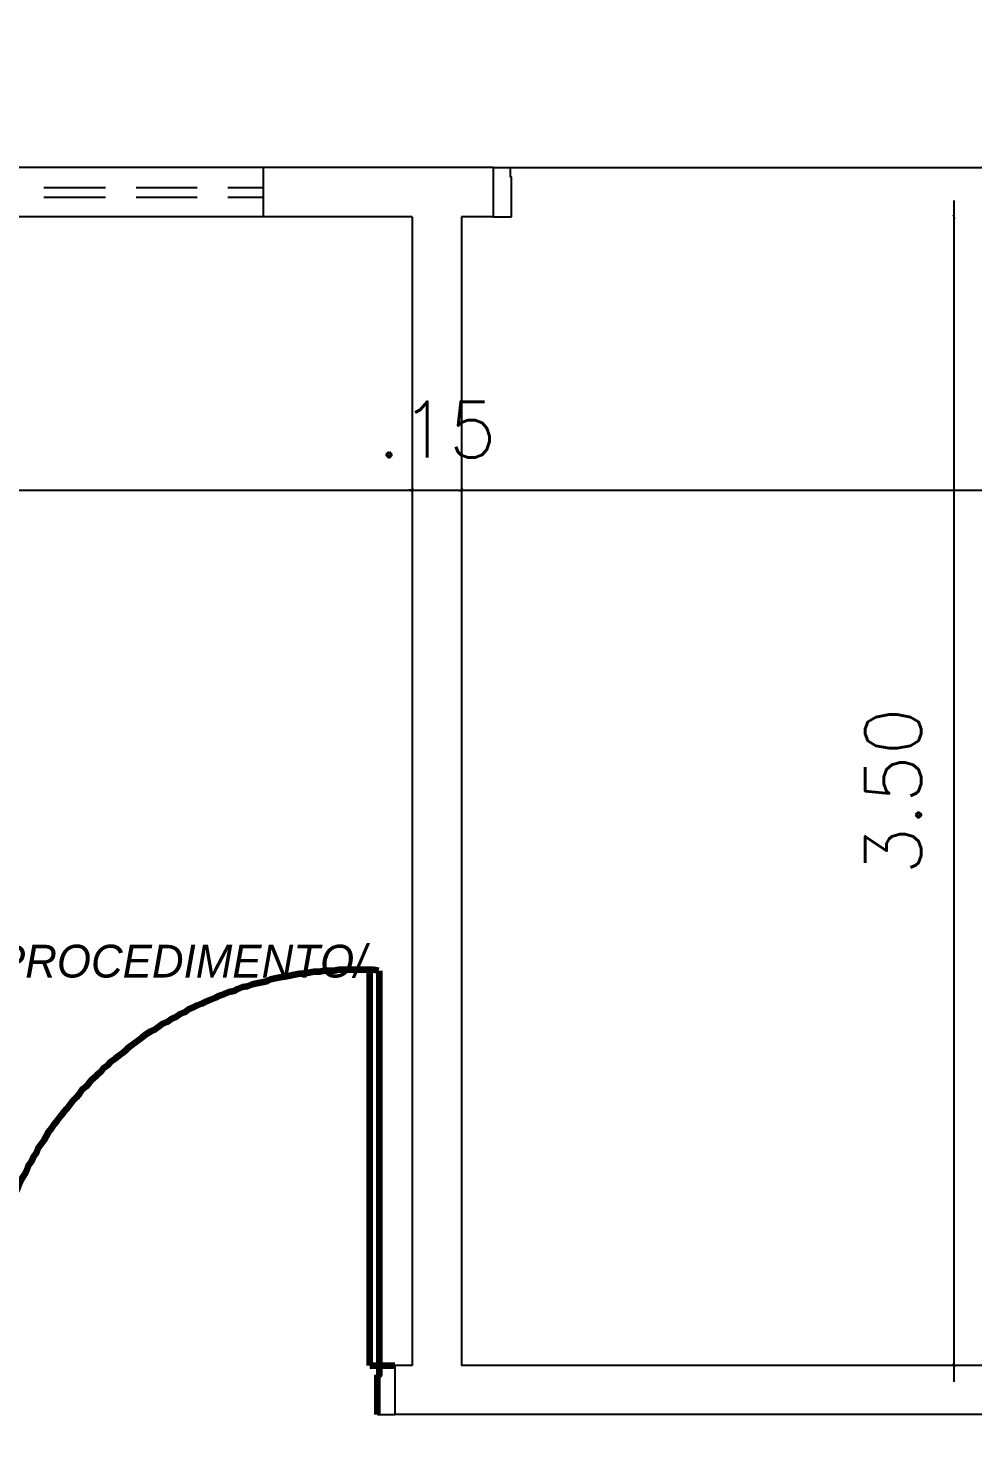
# Model space of a CAD drawing. Header units: millimetres. Extents: x 2273 to 2522, y 1034 to 1187.
# Drawn here: x 2479.001 to 2481.88, y 1110.693 to 1115.007 of the extents above; entities that cross this region are included whole.
import ezdxf

# ---------------------------------------------------------------- set-up
doc = ezdxf.new("R2010")
doc.units = ezdxf.units.MM
doc.layers.add('COTA', color=8, linetype='Continuous')
doc.layers.add('LAYER8', color=8, linetype='Continuous')
doc.layers.add('PAREDES', color=4, linetype='Continuous', lineweight=100)
doc.styles.add('Romans', font='romans.shx')
doc.styles.get("Standard").update_dxf_attribs({"font": 'arial.ttf'})
doc.dimstyles.new('COTA50', dxfattribs={"dimtxt": 0.17, "dimasz": 0.01, "dimexe": 0.05, "dimexo": 0.95, "dimgap": 0.1, "dimtad": 1, "dimzin": 4, "dimdsep": 46, "dimtxsty": 'Romans', "dimblk": 'ARCHTICK', "dimcen": -0.3, "dimdle": 0.05, "dimse1": 1, "dimse2": 1, "dimclrd": 2, "dimclre": 3, "dimclrt": 3, "dimadec": 0, "dimazin": 0, "dimtfac": 1, "dimtix": 1, "dimtmove": 2, "dimatfit": 1, "dimldrblk": 'USERTICK', "dimfxl": 0.05, "dimtolj": 1, "dimtzin": 4, "dimlwd": -1, "dimarcsym": 0})

# ---------------------------------------------------------------- blocks, each defined once
blk = doc.blocks.new('RT')
at = {"color": 0, "linetype": 'ByBlock'}
for p, q in [((116.7956, 155.2833), (116.8515, 155.2833)), ((118.0426, 155.2833), (118.0956, 155.2833))]:
    blk.add_line(p, q, dxfattribs=at)
at = {"layer": 'PAREDES', "color": 0, "linetype": 'Continuous'}
for points in [[(118.0456, 156.6363), (118.0309, 156.6392), (118.0162, 156.6392), (118.0015, 156.6392), (117.9838, 156.6392), (117.9691, 156.6392), (117.9544, 156.6392), (117.9397, 156.6392), (117.925, 156.6392), (117.9103, 156.6363), (117.8956, 156.6363), (117.8809, 156.6363), (117.8662, 156.6333), (117.8485, 156.6333), (117.8338, 156.6304), (117.8191, 156.6275), (117.8044, 156.6275), (117.7897, 156.6245), (117.775, 156.6216), (117.7603, 156.6186), (117.7456, 156.6157), (117.7309, 156.6127), (117.7162, 156.6098), (117.7044, 156.6039), (117.6897, 156.601), (117.675, 156.598), (117.6603, 156.5951), (117.6456, 156.5892), (117.6309, 156.5863), (117.6162, 156.5804), (117.6044, 156.5745), (117.5897, 156.5716), (117.575, 156.5657), (117.5603, 156.5598), (117.5485, 156.5539), (117.5338, 156.548), (117.5191, 156.5422), (117.5073, 156.5363), (117.4926, 156.5304), (117.4809, 156.5245), (117.4662, 156.5186), (117.4544, 156.5098), (117.4397, 156.5039), (117.4279, 156.4951), (117.4132, 156.4892), (117.4015, 156.4804), (117.3867, 156.4745), (117.375, 156.4657), (117.3632, 156.4569), (117.3515, 156.451), (117.3367, 156.4422), (117.325, 156.4333), (117.3132, 156.4245), (117.3015, 156.4157), (117.2897, 156.4069), (117.2779, 156.398), (117.2662, 156.3863), (117.2544, 156.3775), (117.2426, 156.3686), (117.2309, 156.3598), (117.2191, 156.348), (117.2073, 156.3392), (117.1985, 156.3275), (117.1867, 156.3186), (117.175, 156.3069), (117.1632, 156.2951), (117.1544, 156.2833), (117.1426, 156.2745), (117.1338, 156.2627), (117.125, 156.251), (117.1132, 156.2392), (117.1044, 156.2275), (117.0956, 156.2157), (117.0838, 156.2039), (117.075, 156.1922), (117.0662, 156.1804), (117.0573, 156.1686), (117.0485, 156.1569), (117.0397, 156.1451), (117.0309, 156.1304), (117.025, 156.1186), (117.0162, 156.1069), (117.0073, 156.0951), (117.0015, 156.0804), (116.9926, 156.0686), (116.9867, 156.0539), (116.9779, 156.0422), (116.972, 156.0275), (116.9662, 156.0157), (116.9573, 156.001), (116.9515, 155.9892), (116.9456, 155.9745), (116.9397, 155.9627), (116.9338, 155.948), (116.9279, 155.9333), (116.922, 155.9216), (116.9162, 155.9069), (116.9103, 155.8922), (116.9073, 155.8775), (116.9015, 155.8657), (116.8956, 155.851), (116.8926, 155.8363), (116.8897, 155.8216), (116.8838, 155.8069), (116.8809, 155.7922), (116.8779, 155.7775), (116.872, 155.7657), (116.8691, 155.751), (116.8662, 155.7363), (116.8632, 155.7216), (116.8603, 155.7069), (116.8573, 155.6922), (116.8573, 155.6775), (116.8544, 155.6627), (116.8515, 155.648), (116.8485, 155.6333), (116.8485, 155.6157), (116.8456, 155.601), (116.8456, 155.5863), (116.8456, 155.5716), (116.8426, 155.5569), (116.8426, 155.5422), (116.8426, 155.5275), (116.8426, 155.5127), (116.8426, 155.498), (116.8426, 155.4804), (116.8426, 155.4657), (116.8426, 155.451), (116.8462, 155.4333)], [(118.0191, 155.4333), (118.0191, 156.6363)], [(118.0191, 155.4333), (118.0485, 155.4333), (118.0485, 156.6363)], [(116.8515, 155.2833), (116.8515, 155.4333), (116.7956, 155.4333)], [(118.0426, 155.4039), (118.0485, 155.4039), (118.0485, 155.4333), (118.0956, 155.4333)], [(118.0426, 155.2833), (118.0426, 155.4039)]]:
    blk.add_lwpolyline(points, dxfattribs=at)
blk = doc.blocks.new('_ArchTick')
at = {"color": 0, "linetype": 'ByBlock', "const_width": 0.15}
blk.add_lwpolyline([(-0.5, -0.5), (0.5, 0.5)], dxfattribs=at)
blk = doc.blocks.new('*D156')
at = {"color": 2, "transparency": 16777216}
blk.add_line((2477.2182, 1113.598), (2480.2211, 1113.598), dxfattribs=at)
at = {"layer": 'Defpoints', "color": 0, "transparency": 16777216}
for p in [(2477.2682, 1114.432), (2480.1711, 1114.432), (2480.1711, 1113.598)]:
    blk.add_point(p, dxfattribs=at)
at = {"color": 2, "transparency": 16777216, "xscale": 0.01, "yscale": 0.01, "zscale": 0.01, "rotation": 180}
blk.add_blockref('_ArchTick', (2477.2682, 1113.598), dxfattribs=at)
at = {"color": 2, "transparency": 16777216, "xscale": 0.01, "yscale": 0.01, "zscale": 0.01}
blk.add_blockref('_ArchTick', (2480.1711, 1113.598), dxfattribs=at)
at = {"color": 3, "transparency": 16777216, "insert": (2478.7196, 1113.783), "char_height": 0.17, "attachment_point": 5, "style": 'Romans'}
blk.add_mtext('\\A1;2.90', dxfattribs=at)
blk = doc.blocks.new('USERTICK')
at = {"layer": 'COTA', "color": 0}
for p, q in [((-1, 0), (1, 0)), ((0, 1), (0, -1))]:
    blk.add_line(p, q, dxfattribs=at)
blk.add_circle((0, 0), 0.25, dxfattribs=at)
blk = doc.blocks.new('*D157')
at = {"color": 2, "transparency": 16777216}
for p, q in [((2480.1711, 1113.598), (2480.1611, 1113.598)), ((2480.1711, 1113.598), (2480.3211, 1113.598)), ((2480.3211, 1113.598), (2480.3311, 1113.598))]:
    blk.add_line(p, q, dxfattribs=at)
at = {"layer": 'Defpoints', "color": 0, "transparency": 16777216}
for p in [(2480.1711, 1114.432), (2480.3211, 1114.432), (2480.3211, 1113.598)]:
    blk.add_point(p, dxfattribs=at)
at = {"color": 2, "transparency": 16777216, "xscale": 0.01, "yscale": 0.01, "zscale": 0.01}
blk.add_blockref('_ArchTick', (2480.1711, 1113.598), dxfattribs=at)
at = {"color": 2, "transparency": 16777216, "xscale": 0.01, "yscale": 0.01, "zscale": 0.01, "rotation": 180}
blk.add_blockref('_ArchTick', (2480.3211, 1113.598), dxfattribs=at)
at = {"color": 3, "transparency": 16777216, "insert": (2480.2461, 1113.783), "char_height": 0.17, "attachment_point": 5, "style": 'Romans'}
blk.add_mtext('\\A1;.15', dxfattribs=at)
blk = doc.blocks.new('*D158')
at = {"color": 2, "transparency": 16777216}
blk.add_line((2480.2711, 1113.598), (2486.1711, 1113.598), dxfattribs=at)
at = {"layer": 'Defpoints', "color": 0, "transparency": 16777216}
for p in [(2480.3211, 1114.432), (2486.1211, 1114.432), (2486.1211, 1113.598)]:
    blk.add_point(p, dxfattribs=at)
at = {"color": 2, "transparency": 16777216, "xscale": 0.01, "yscale": 0.01, "zscale": 0.01, "rotation": 180}
blk.add_blockref('_ArchTick', (2480.3211, 1113.598), dxfattribs=at)
at = {"color": 2, "transparency": 16777216, "xscale": 0.01, "yscale": 0.01, "zscale": 0.01}
blk.add_blockref('_ArchTick', (2486.1211, 1113.598), dxfattribs=at)
at = {"color": 3, "transparency": 16777216, "insert": (2483.2211, 1113.783), "char_height": 0.17, "attachment_point": 5, "style": 'Romans'}
blk.add_mtext('\\A1;5.80', dxfattribs=at)
blk = doc.blocks.new('*D183')
at = {"color": 2, "transparency": 16777216}
for p, q in [((2488.3003, 1110.9291), (2488.3003, 1110.9391)), ((2488.3003, 1110.7791), (2488.3003, 1110.9291)), ((2488.3003, 1110.7791), (2488.3003, 1110.7691))]:
    blk.add_line(p, q, dxfattribs=at)
at = {"layer": 'Defpoints', "color": 0, "transparency": 16777216}
for p in [(2466.3825, 1110.9291), (2488.3003, 1110.9291), (2466.5825, 1110.7791)]:
    blk.add_point(p, dxfattribs=at)
at = {"color": 2, "transparency": 16777216, "xscale": 0.01, "yscale": 0.01, "zscale": 0.01}
for p, rotation in [((2488.3003, 1110.9291), 270), ((2488.3003, 1110.7791), 90)]:
    blk.add_blockref('_ArchTick', p, dxfattribs=dict(at, rotation=rotation))
at = {"color": 3, "transparency": 16777216, "insert": (2488.1153, 1110.8541), "char_height": 0.17, "attachment_point": 5, "rotation": 90, "style": 'Romans'}
blk.add_mtext('\\A1;.15', dxfattribs=at)
blk = doc.blocks.new('*D184')
at = {"color": 2, "transparency": 16777216}
blk.add_line((2488.3003, 1110.8791), (2488.3003, 1114.632), dxfattribs=at)
at = {"layer": 'Defpoints', "color": 0, "transparency": 16777216}
for p in [(2473.9884, 1114.582), (2488.3003, 1114.582), (2466.3825, 1110.9291)]:
    blk.add_point(p, dxfattribs=at)
at = {"color": 2, "transparency": 16777216, "xscale": 0.01, "yscale": 0.01, "zscale": 0.01}
for p, rotation in [((2488.3003, 1114.582), 90), ((2488.3003, 1110.9291), 270)]:
    blk.add_blockref('_ArchTick', p, dxfattribs=dict(at, rotation=rotation))
at = {"color": 3, "transparency": 16777216, "insert": (2488.1153, 1112.7556), "char_height": 0.17, "attachment_point": 5, "rotation": 90, "style": 'Romans'}
blk.add_mtext('\\A1;3.65', dxfattribs=at)
blk = doc.blocks.new('*D185')
at = {"color": 2, "transparency": 16777216}
blk.add_line((2488.3003, 1114.532), (2488.3003, 1116.132), dxfattribs=at)
at = {"layer": 'Defpoints', "color": 0, "transparency": 16777216}
for p in [(2466.9325, 1116.082), (2488.3003, 1116.082), (2473.9884, 1114.582)]:
    blk.add_point(p, dxfattribs=at)
at = {"color": 2, "transparency": 16777216, "xscale": 0.01, "yscale": 0.01, "zscale": 0.01}
for p, rotation in [((2488.3003, 1116.082), 90), ((2488.3003, 1114.582), 270)]:
    blk.add_blockref('_ArchTick', p, dxfattribs=dict(at, rotation=rotation))
at = {"color": 3, "transparency": 16777216, "insert": (2488.1153, 1115.332), "char_height": 0.17, "attachment_point": 5, "rotation": 90, "style": 'Romans'}
blk.add_mtext('\\A1;1.50', dxfattribs=at)
blk = doc.blocks.new('*D218')
at = {"color": 2, "transparency": 16777216}
blk.add_line((2481.8226, 1114.482), (2481.8226, 1110.8791), dxfattribs=at)
at = {"layer": 'Defpoints', "color": 0, "transparency": 16777216}
for p in [(2482.8039, 1114.432), (2481.8226, 1110.9291), (2482.8039, 1110.9291)]:
    blk.add_point(p, dxfattribs=at)
at = {"color": 2, "transparency": 16777216, "xscale": 0.01, "yscale": 0.01, "zscale": 0.01}
for p, rotation in [((2481.8226, 1114.432), 90), ((2481.8226, 1110.9291), 270)]:
    blk.add_blockref('_ArchTick', p, dxfattribs=dict(at, rotation=rotation))
at = {"color": 3, "transparency": 16777216, "insert": (2481.6376, 1112.6806), "char_height": 0.17, "attachment_point": 5, "rotation": 90, "style": 'Romans'}
blk.add_mtext('\\A1;3.50', dxfattribs=at)

msp = doc.modelspace()

# ---------------------------------------------------------------- linework, layer by layer
at = {"layer": 'LAYER8', "linetype": 'Continuous'}
for p, q in [((2479.7182, 1114.432), (2479.7182, 1114.582)), ((2480.0652, 1110.7791), (2480.1182, 1110.7791))]:
    msp.add_line(p, q, dxfattribs=at)
at = {"layer": 'LAYER8'}
msp.add_line((2480.4711, 1114.582), (2482.2711, 1114.582), dxfattribs=at)
at = {"layer": 'LAYER8', "linetype": 'Continuous'}
for points in [[(2480.4182, 1114.582), (2475.2682, 1114.582)], [(2480.4182, 1114.582), (2480.4711, 1114.582)], [(2480.4182, 1114.582), (2480.4182, 1114.432)], [(2480.1711, 1114.432), (2477.2682, 1114.432)], [(2480.1711, 1114.432), (2480.1711, 1110.9291)], [(2480.4182, 1114.432), (2480.3211, 1114.432)], [(2480.3211, 1114.432), (2480.3211, 1110.9291)], [(2480.4182, 1114.432), (2480.474, 1114.432)], [(2480.0417, 1110.9291), (2480.0417, 1112.132)], [(2480.0417, 1110.9291), (2480.0711, 1110.9291), (2480.0711, 1112.132)], [(2480.0652, 1110.8997), (2480.0711, 1110.8997), (2480.0711, 1110.9291), (2480.1182, 1110.9291)], [(2480.1711, 1110.9291), (2480.1182, 1110.9291)], [(2480.1182, 1110.9291), (2480.1182, 1110.7791)], [(2485.0711, 1110.9291), (2480.3211, 1110.9291)], [(2480.0652, 1110.7791), (2480.0652, 1110.8997)], [(2485.0711, 1110.7791), (2480.1182, 1110.7791)]]:
    msp.add_lwpolyline(points, dxfattribs=at)
at = {"layer": 'LAYER8', "color": 0, "linetype": 'Continuous'}
for points in [[(2480.4711, 1114.5526), (2480.4711, 1114.582), (2480.5005, 1114.582)], [(2480.474, 1114.432), (2480.474, 1114.5526), (2480.4711, 1114.5526)], [(2479.2358, 1114.5203), (2479.0476, 1114.5203)], [(2479.5152, 1114.5203), (2479.3299, 1114.5203)], [(2479.7182, 1114.5203), (2479.6093, 1114.5203)], [(2479.2358, 1114.4909), (2479.0476, 1114.4909)], [(2479.5152, 1114.4909), (2479.3299, 1114.4909)], [(2479.7182, 1114.4909), (2479.6093, 1114.4909)]]:
    msp.add_lwpolyline(points, dxfattribs=at)

# ---------------------------------------------------------------- block references
at = {"layer": 'LAYER8', "linetype": 'Continuous'}
msp.add_blockref('RT', (2362.0226, 955.4958), dxfattribs=at)
msp.add_blockref('RT', (2362.0226, 955.4958), dxfattribs=at)

# ---------------------------------------------------------------- texts
at = {"layer": 'LAYER8', "color": 0, "linetype": 'Continuous', "insert": (2477.9285, 1112.3786), "char_height": 0.1, "width": 1.591519, "attachment_point": 1}
msp.add_mtext('{\\fHarlow Solid Italic|b0|i0|c0|p82;SALA DE OBSERVAÇÃO/PROCEDIMENTO/\\PCOLETA}', dxfattribs=at)

# ---------------------------------------------------------------- dimensions: what is measured, and where the dimension line sits
for base, p1, p2, angle, picture, middle in [((2488.3003, 1116.082), (2473.9884, 1114.582), (2466.9325, 1116.082), 270, '*D185', (2488.1153, 1115.332)), ((2488.3003, 1114.582), (2466.3825, 1110.9291), (2473.9884, 1114.582), 270, '*D184', (2488.1153, 1112.7556)), ((2481.8226, 1110.9291), (2482.8039, 1114.432), (2482.8039, 1110.9291), 90, '*D218', (2481.6376, 1112.6806)), ((2488.3003, 1110.9291), (2466.5825, 1110.7791), (2466.3825, 1110.9291), 270, '*D183', (2488.1153, 1110.8541))]:
    dim = msp.add_linear_dim(base=base, p1=p1, p2=p2, angle=angle, dimstyle='COTA50')
    dim.commit()
    dim.dimension.update_dxf_attribs({"geometry": picture, "text_midpoint": middle})
for base, p1, p2, picture, middle in [((2480.1711, 1113.598), (2477.2682, 1114.432), (2480.1711, 1114.432), '*D156', (2478.7196, 1113.783)), ((2480.3211, 1113.598), (2480.1711, 1114.432), (2480.3211, 1114.432), '*D157', (2480.2461, 1113.783)), ((2486.1211, 1113.598), (2480.3211, 1114.432), (2486.1211, 1114.432), '*D158', (2483.2211, 1113.783))]:
    dim = msp.add_linear_dim(base=base, p1=p1, p2=p2, dimstyle='COTA50')
    dim.commit()
    dim.dimension.update_dxf_attribs({"geometry": picture, "text_midpoint": middle})

doc.saveas('drawing.dxf')
